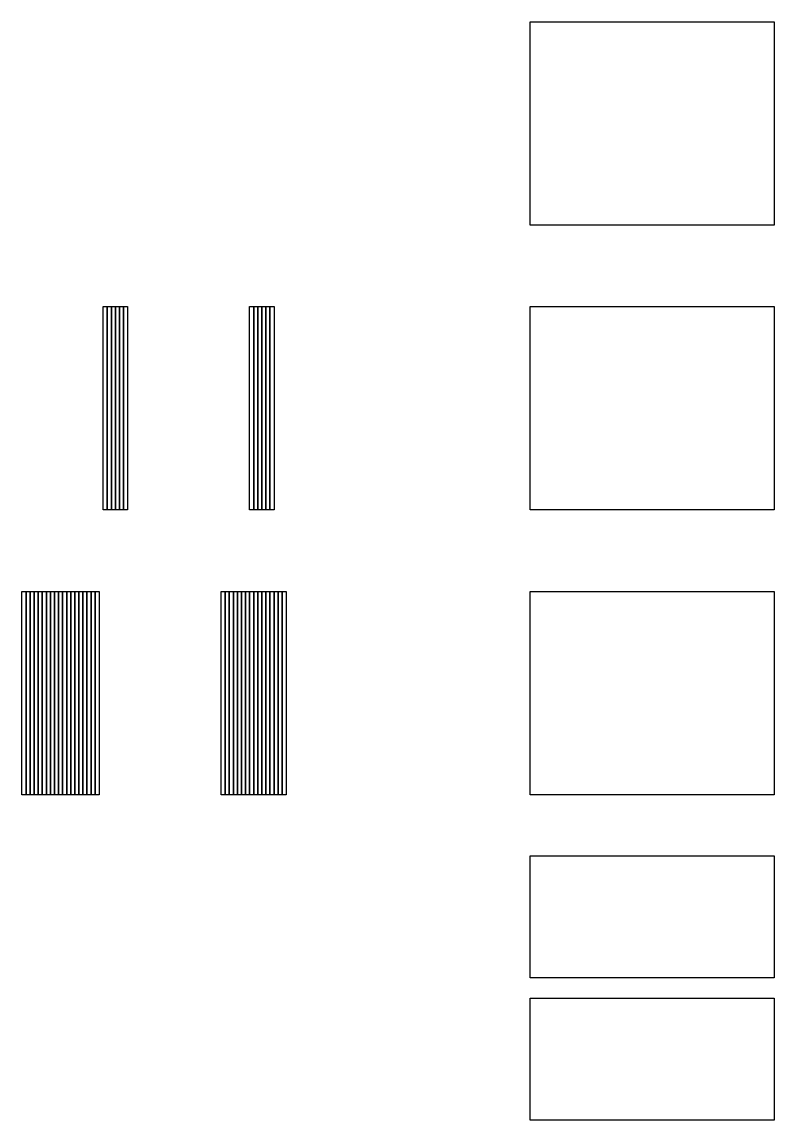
# Model space of a CAD drawing. Extents: x 0 to 780, y -350 to 670.
# Drawn here: x 595 to 780, y 400 to 670 of the extents above; entities that cross this region are included whole.
import ezdxf

# ---------------------------------------------------------------- set-up
doc = ezdxf.new("R2010")
doc.units = 0
for name, color, linetype in [('layer000', 1, 'CONTINUOUS'), ('layer007', 8, 'CONTINUOUS'), ('layer008', 9, 'CONTINUOUS'), ('layer014', 15, 'CONTINUOUS'), ('layer016', 17, 'CONTINUOUS'), ('layer021', 22, 'CONTINUOUS'), ('layer022', 23, 'CONTINUOUS'), ('layer023', 24, 'CONTINUOUS'), ('layer024', 25, 'CONTINUOUS'), ('layer028', 29, 'CONTINUOUS'), ('layer032', 33, 'CONTINUOUS'), ('layer035', 36, 'CONTINUOUS'), ('layer040', 41, 'CONTINUOUS'), ('layer042', 43, 'CONTINUOUS'), ('layer044', 45, 'CONTINUOUS'), ('layer046', 47, 'CONTINUOUS'), ('layer048', 49, 'CONTINUOUS'), ('layer049', 50, 'CONTINUOUS'), ('layer056', 57, 'CONTINUOUS'), ('layer063', 64, 'CONTINUOUS'), ('layer064', 65, 'CONTINUOUS'), ('layer066', 67, 'CONTINUOUS'), ('layer069', 70, 'CONTINUOUS'), ('layer070', 71, 'CONTINUOUS'), ('layer072', 73, 'CONTINUOUS'), ('layer077', 78, 'CONTINUOUS'), ('layer080', 81, 'CONTINUOUS'), ('layer084', 85, 'CONTINUOUS'), ('layer088', 89, 'CONTINUOUS'), ('layer091', 92, 'CONTINUOUS'), ('layer092', 93, 'CONTINUOUS'), ('layer096', 97, 'CONTINUOUS'), ('layer098', 99, 'CONTINUOUS'), ('layer104', 105, 'CONTINUOUS'), ('layer105', 106, 'CONTINUOUS'), ('layer110', 111, 'CONTINUOUS'), ('layer112', 113, 'CONTINUOUS'), ('layer115', 116, 'CONTINUOUS'), ('layer119', 120, 'CONTINUOUS'), ('layer120', 121, 'CONTINUOUS'), ('layer126', 127, 'CONTINUOUS'), ('layer127', 128, 'CONTINUOUS')]:
    doc.layers.add(name, color=color, linetype=linetype)

# ---------------------------------------------------------------- blocks, each defined once
blk = doc.blocks.new('gs_matrix_1um')
at = {"layer": 'layer127'}
blk.add_lwpolyline([(720, 400), (720, 430), (780, 430), (780, 400)], close=True, dxfattribs=at)
blk = doc.blocks.new('gs_matrix_1um_random')
at = {"layer": 'layer127'}
blk.add_lwpolyline([(720, 435), (720, 465), (780, 465), (780, 435)], close=True, dxfattribs=at)
blk = doc.blocks.new('gs_slopes_sublayers_1um')
at = {"layer": 'layer000'}
for points in [[(615, 550), (615, 600), (616, 600), (616, 550)], [(651, 550), (651, 600), (652, 600), (652, 550)], [(595, 480), (595, 530), (596, 530), (596, 480)], [(644, 480), (644, 530), (645, 530), (645, 480)]]:
    blk.add_lwpolyline(points, close=True, dxfattribs=at)
at = {"layer": 'layer007'}
blk.add_lwpolyline([(596, 480), (596, 530), (597, 530), (597, 480)], close=True, dxfattribs=at)
at = {"layer": 'layer008'}
blk.add_lwpolyline([(645, 480), (645, 530), (646, 530), (646, 480)], close=True, dxfattribs=at)
at = {"layer": 'layer014'}
blk.add_lwpolyline([(597, 480), (597, 530), (598, 530), (598, 480)], close=True, dxfattribs=at)
at = {"layer": 'layer016'}
blk.add_lwpolyline([(646, 480), (646, 530), (647, 530), (647, 480)], close=True, dxfattribs=at)
at = {"layer": 'layer021'}
blk.add_lwpolyline([(598, 480), (598, 530), (599, 530), (599, 480)], close=True, dxfattribs=at)
at = {"layer": 'layer022'}
blk.add_lwpolyline([(616, 550), (616, 600), (617, 600), (617, 550)], close=True, dxfattribs=at)
at = {"layer": 'layer023'}
blk.add_lwpolyline([(652, 550), (652, 600), (653, 600), (653, 550)], close=True, dxfattribs=at)
at = {"layer": 'layer024'}
blk.add_lwpolyline([(647, 480), (647, 530), (648, 530), (648, 480)], close=True, dxfattribs=at)
at = {"layer": 'layer028'}
blk.add_lwpolyline([(599, 480), (599, 530), (600, 530), (600, 480)], close=True, dxfattribs=at)
at = {"layer": 'layer032'}
blk.add_lwpolyline([(648, 480), (648, 530), (649, 530), (649, 480)], close=True, dxfattribs=at)
at = {"layer": 'layer035'}
blk.add_lwpolyline([(600, 480), (600, 530), (601, 530), (601, 480)], close=True, dxfattribs=at)
at = {"layer": 'layer040'}
blk.add_lwpolyline([(649, 480), (649, 530), (650, 530), (650, 480)], close=True, dxfattribs=at)
at = {"layer": 'layer042'}
blk.add_lwpolyline([(601, 480), (601, 530), (602, 530), (602, 480)], close=True, dxfattribs=at)
at = {"layer": 'layer044'}
blk.add_lwpolyline([(617, 550), (617, 600), (618, 600), (618, 550)], close=True, dxfattribs=at)
at = {"layer": 'layer046'}
blk.add_lwpolyline([(653, 550), (653, 600), (654, 600), (654, 550)], close=True, dxfattribs=at)
at = {"layer": 'layer048'}
blk.add_lwpolyline([(650, 480), (650, 530), (651, 530), (651, 480)], close=True, dxfattribs=at)
at = {"layer": 'layer049'}
blk.add_lwpolyline([(602, 480), (602, 530), (603, 530), (603, 480)], close=True, dxfattribs=at)
at = {"layer": 'layer056'}
for points in [[(603, 480), (603, 530), (604, 530), (604, 480)], [(651, 480), (651, 530), (652, 530), (652, 480)]]:
    blk.add_lwpolyline(points, close=True, dxfattribs=at)
at = {"layer": 'layer063'}
blk.add_lwpolyline([(604, 480), (604, 530), (605, 530), (605, 480)], close=True, dxfattribs=at)
at = {"layer": 'layer064'}
blk.add_lwpolyline([(652, 480), (652, 530), (653, 530), (653, 480)], close=True, dxfattribs=at)
at = {"layer": 'layer066'}
blk.add_lwpolyline([(618, 550), (618, 600), (619, 600), (619, 550)], close=True, dxfattribs=at)
at = {"layer": 'layer069'}
blk.add_lwpolyline([(654, 550), (654, 600), (655, 600), (655, 550)], close=True, dxfattribs=at)
at = {"layer": 'layer070'}
blk.add_lwpolyline([(605, 480), (605, 530), (606, 530), (606, 480)], close=True, dxfattribs=at)
at = {"layer": 'layer072'}
blk.add_lwpolyline([(653, 480), (653, 530), (654, 530), (654, 480)], close=True, dxfattribs=at)
at = {"layer": 'layer077'}
blk.add_lwpolyline([(606, 480), (606, 530), (607, 530), (607, 480)], close=True, dxfattribs=at)
at = {"layer": 'layer080'}
blk.add_lwpolyline([(654, 480), (654, 530), (655, 530), (655, 480)], close=True, dxfattribs=at)
at = {"layer": 'layer084'}
blk.add_lwpolyline([(607, 480), (607, 530), (608, 530), (608, 480)], close=True, dxfattribs=at)
at = {"layer": 'layer088'}
for points in [[(619, 550), (619, 600), (620, 600), (620, 550)], [(655, 480), (655, 530), (656, 530), (656, 480)]]:
    blk.add_lwpolyline(points, close=True, dxfattribs=at)
at = {"layer": 'layer091'}
blk.add_lwpolyline([(608, 480), (608, 530), (609, 530), (609, 480)], close=True, dxfattribs=at)
at = {"layer": 'layer092'}
blk.add_lwpolyline([(655, 550), (655, 600), (656, 600), (656, 550)], close=True, dxfattribs=at)
at = {"layer": 'layer096'}
blk.add_lwpolyline([(656, 480), (656, 530), (657, 530), (657, 480)], close=True, dxfattribs=at)
at = {"layer": 'layer098'}
blk.add_lwpolyline([(609, 480), (609, 530), (610, 530), (610, 480)], close=True, dxfattribs=at)
at = {"layer": 'layer104'}
blk.add_lwpolyline([(657, 480), (657, 530), (658, 530), (658, 480)], close=True, dxfattribs=at)
at = {"layer": 'layer105'}
blk.add_lwpolyline([(610, 480), (610, 530), (611, 530), (611, 480)], close=True, dxfattribs=at)
at = {"layer": 'layer110'}
blk.add_lwpolyline([(620, 550), (620, 600), (621, 600), (621, 550)], close=True, dxfattribs=at)
at = {"layer": 'layer112'}
for points in [[(611, 480), (611, 530), (612, 530), (612, 480)], [(658, 480), (658, 530), (659, 530), (659, 480)]]:
    blk.add_lwpolyline(points, close=True, dxfattribs=at)
at = {"layer": 'layer115'}
blk.add_lwpolyline([(656, 550), (656, 600), (657, 600), (657, 550)], close=True, dxfattribs=at)
at = {"layer": 'layer119'}
blk.add_lwpolyline([(612, 480), (612, 530), (613, 530), (613, 480)], close=True, dxfattribs=at)
at = {"layer": 'layer120'}
blk.add_lwpolyline([(659, 480), (659, 530), (660, 530), (660, 480)], close=True, dxfattribs=at)
at = {"layer": 'layer126'}
blk.add_lwpolyline([(613, 480), (613, 530), (614, 530), (614, 480)], close=True, dxfattribs=at)
at = {"layer": 'layer127'}
for points in [[(720, 620), (720, 670), (780, 670), (780, 620)], [(720, 550), (720, 600), (780, 600), (780, 550)], [(720, 480), (720, 530), (780, 530), (780, 480)]]:
    blk.add_lwpolyline(points, close=True, dxfattribs=at)

msp = doc.modelspace()

# ---------------------------------------------------------------- block references
for name in ['gs_slopes_sublayers_1um', 'gs_matrix_1um_random', 'gs_matrix_1um']:
    msp.add_blockref(name, (0, 0))

doc.saveas('drawing.dxf')
